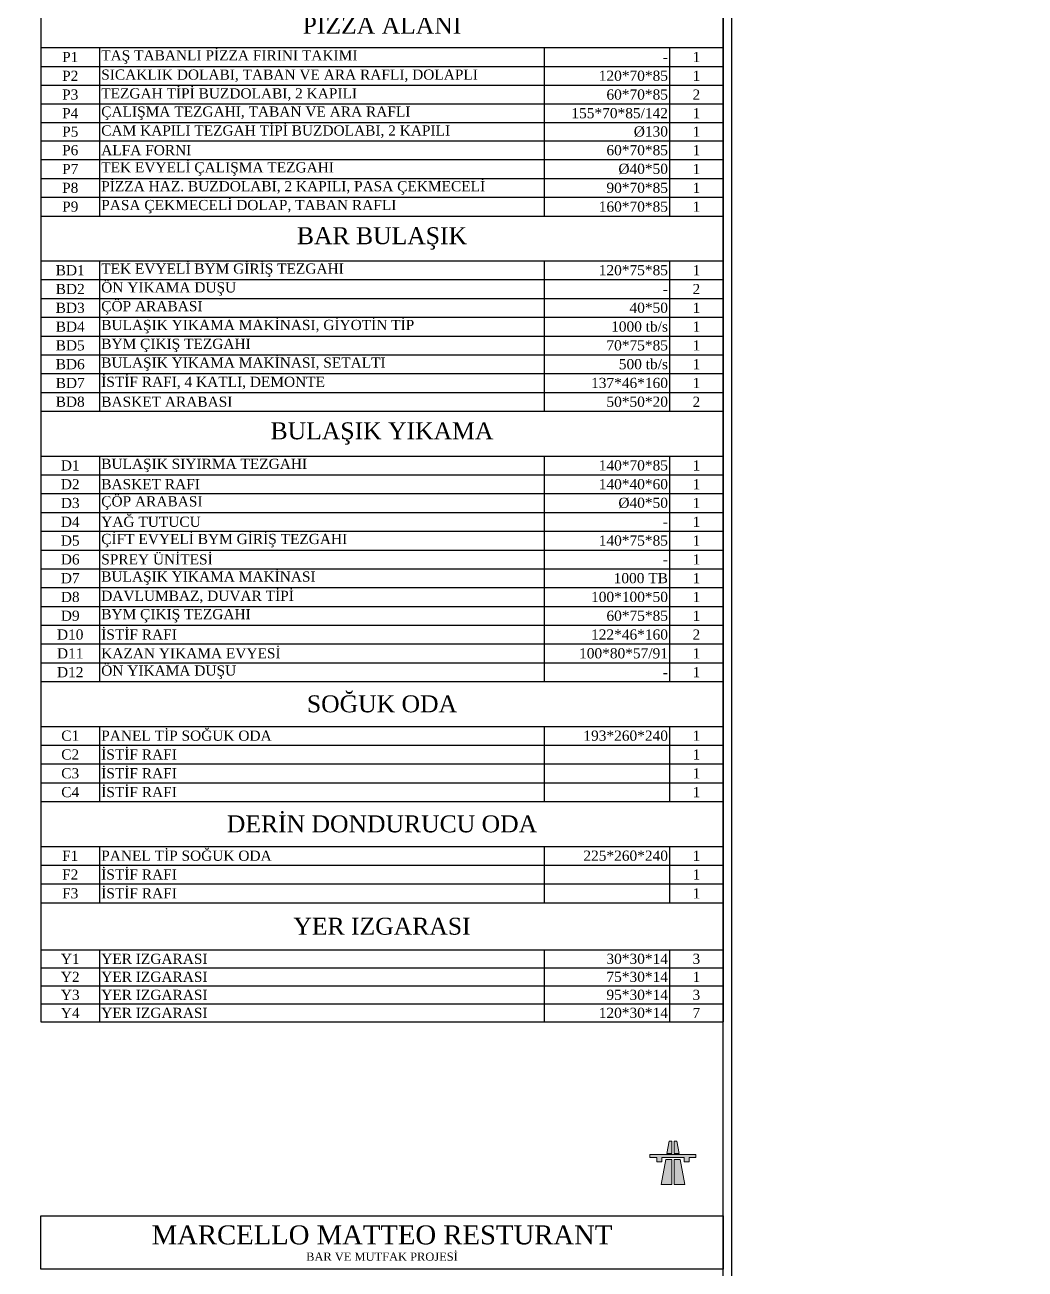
# Model space of a CAD drawing. Header units: centimetres. Extents: x 5488 to 20269, y -31398 to -19684.
# Drawn here: x 9084 to 10254, y -24676 to -23220 of the extents above; entities that cross this region are included whole.
import ezdxf
from ezdxf.enums import TextEntityAlignment as Align

# ---------------------------------------------------------------- set-up
doc = ezdxf.new("R2010")
doc.units = ezdxf.units.CM
doc.layers.add('Sktürk ANTET', color=7, linetype='Continuous')
doc.layers.add('xxx_Auto_Kaplama_Ahşap Tarama', color=16, linetype='Continuous', lineweight=5)
doc.layers.add('xxx_Auto_Yardimci_Lejand', color=7, linetype='Continuous', lineweight=9)
doc.styles.add('CGOMEGA', font='times.ttf', dxfattribs={"height": 15})
doc.styles.add('Halil 1', font='times.ttf', dxfattribs={"height": 12})

# ---------------------------------------------------------------- blocks, each defined once
blk = doc.blocks.new('*T182')
at = {"color": 0, "linetype": 'ByBlock', "lineweight": -2, "transparency": 16777216}
for p, q in [((0, 0), (798.6, 0)), ((0, 0), (0, -2451.2)), ((68.8, 0), (68.8, -47.8)), ((589.3, 0), (589.3, -47.8)), ((736, 0), (736, -47.8)), ((798.6, 0), (798.6, -2451.2)), ((0, -47.8), (798.6, -47.8)), ((0, -104.1), (798.6, -104.1)), ((68.8, -104.1), (68.8, -1258.3)), ((589.3, -104.1), (589.3, -1258.3)), ((736, -104.1), (736, -1258.3)), ((0, -126.1), (798.6, -126.1)), ((0, -149.3), (798.6, -149.3)), ((0, -171.3), (798.6, -171.3)), ((0, -192.9), (798.6, -192.9)), ((0, -214.9), (798.6, -214.9)), ((0, -236), (798.6, -236)), ((0, -258), (798.6, -258)), ((0, -280), (798.6, -280)), ((0, -302), (798.6, -302)), ((0, -323.6), (798.6, -323.6)), ((0, -345.1), (798.6, -345.1)), ((0, -367.1), (798.6, -367.1)), ((0, -388.2), (798.6, -388.2)), ((0, -409.8), (798.6, -409.8)), ((0, -431.4), (798.6, -431.4)), ((0, -452.5), (798.6, -452.5)), ((0, -474.5), (798.6, -474.5)), ((0, -496.1), (798.6, -496.1)), ((0, -517.2), (798.6, -517.2)), ((0, -538.7), (798.6, -538.7)), ((0, -561.1), (798.6, -561.1)), ((0, -582.7), (798.6, -582.7)), ((0, -604.7), (798.6, -604.7)), ((0, -626.3), (798.6, -626.3)), ((0, -648.7), (798.6, -648.7)), ((0, -670.3), (798.6, -670.3)), ((0, -692.3), (798.6, -692.3)), ((0, -713.9), (798.6, -713.9)), ((0, -735.9), (798.6, -735.9)), ((0, -757.9), (798.6, -757.9)), ((0, -779.9), (798.6, -779.9)), ((0, -801.9), (798.6, -801.9)), ((0, -823), (798.6, -823)), ((0, -845), (798.6, -845)), ((0, -868.9), (798.6, -868.9)), ((0, -890.5), (798.6, -890.5)), ((0, -912.5), (798.6, -912.5)), ((0, -934.5), (798.6, -934.5)), ((0, -956.5), (798.6, -956.5)), ((0, -978.5), (798.6, -978.5)), ((0, -1000.5), (798.6, -1000.5)), ((0, -1022.5), (798.6, -1022.5)), ((0, -1044.5), (798.6, -1044.5)), ((0, -1066.5), (798.6, -1066.5)), ((0, -1087.6), (798.6, -1087.6)), ((0, -1109.6), (798.6, -1109.6)), ((0, -1131.2), (798.6, -1131.2)), ((0, -1152.3), (798.6, -1152.3)), ((0, -1173.4), (798.6, -1173.4)), ((0, -1194.5), (798.6, -1194.5)), ((0, -1216.1), (798.6, -1216.1)), ((0, -1237.2), (798.6, -1237.2)), ((0, -1258.3), (798.6, -1258.3)), ((0, -1310.7), (798.6, -1310.7)), ((68.8, -1310.7), (68.8, -1507.9)), ((589.3, -1310.7), (589.3, -1507.9)), ((736, -1310.7), (736, -1507.9)), ((0, -1332.7), (798.6, -1332.7)), ((0, -1354.7), (798.6, -1354.7)), ((0, -1376.7), (798.6, -1376.7)), ((0, -1398.3), (798.6, -1398.3)), ((0, -1419.8), (798.6, -1419.8)), ((0, -1441.8), (798.6, -1441.8)), ((0, -1463.8), (798.6, -1463.8)), ((0, -1485.9), (798.6, -1485.9)), ((0, -1507.9), (798.6, -1507.9)), ((0, -1560.3), (798.6, -1560.3)), ((68.8, -1560.3), (68.8, -1736.3)), ((589.3, -1560.3), (589.3, -1736.3)), ((736, -1560.3), (736, -1736.3)), ((0, -1582.3), (798.6, -1582.3)), ((0, -1604.3), (798.6, -1604.3)), ((0, -1626.3), (798.6, -1626.3)), ((0, -1648.3), (798.6, -1648.3)), ((0, -1670.3), (798.6, -1670.3)), ((0, -1692.3), (798.6, -1692.3)), ((0, -1714.3), (798.6, -1714.3)), ((0, -1736.3), (798.6, -1736.3)), ((0, -1788.8), (798.6, -1788.8)), ((68.8, -1788.8), (68.8, -2052.8)), ((589.3, -1788.8), (589.3, -2052.8)), ((736, -1788.8), (736, -2052.8)), ((0, -1810.8), (798.6, -1810.8)), ((0, -1832.8), (798.6, -1832.8)), ((0, -1854.8), (798.6, -1854.8)), ((0, -1876.8), (798.6, -1876.8)), ((0, -1898.8), (798.6, -1898.8)), ((0, -1920.8), (798.6, -1920.8)), ((0, -1942.8), (798.6, -1942.8)), ((0, -1964.8), (798.6, -1964.8)), ((0, -1986.8), (798.6, -1986.8)), ((0, -2008.8), (798.6, -2008.8)), ((0, -2030.8), (798.6, -2030.8)), ((0, -2052.8), (798.6, -2052.8)), ((0, -2105.2), (798.6, -2105.2)), ((68.8, -2105.2), (68.8, -2193.3)), ((589.3, -2105.2), (589.3, -2193.3)), ((736, -2105.2), (736, -2193.3)), ((0, -2127.2), (798.6, -2127.2)), ((0, -2149.2), (798.6, -2149.2)), ((0, -2171.2), (798.6, -2171.2)), ((0, -2193.3), (798.6, -2193.3)), ((0, -2245.7), (798.6, -2245.7)), ((68.8, -2245.7), (68.8, -2311.7)), ((589.3, -2245.7), (589.3, -2311.7)), ((736, -2245.7), (736, -2311.7)), ((0, -2267.7), (798.6, -2267.7)), ((0, -2289.7), (798.6, -2289.7)), ((0, -2311.7), (798.6, -2311.7)), ((0, -2366.8), (798.6, -2366.8)), ((68.8, -2366.8), (68.8, -2451.2)), ((589.3, -2366.8), (589.3, -2451.2)), ((736, -2366.8), (736, -2451.2)), ((0, -2387.9), (798.6, -2387.9)), ((0, -2409), (798.6, -2409)), ((0, -2430.1), (798.6, -2430.1)), ((0, -2451.2), (798.6, -2451.2))]:
    blk.add_line(p, q, dxfattribs=at)
at = {"color": 0, "transparency": 16777216, "style": 'Halil 1'}
for s, insert, char_height, width, attachment_point in [('ÖLÇÜ', (662.6, -23.9), 11.91, 116.897, 5), ('P.NO', (34.4, -23.9), 11.91, 38.977, 5), ('ÜRÜN ADI', (329, -23.9), 11.91, 490.739, 5), ('AD.', (767.3, -23.9), 11.91, 32.798, 5), ('MUTFAK', (399.3, -75.9), 19.86, 768.77, 5), ('M1', (34.4, -115.1), 11.91, 64.792, 5), ('DİZDEN KUMANDALI EL YIKAMA LAVABOSU - M', (70.7, -115.1), 11.914, 516.554, 4), ('-', (734, -115.1), 11.9, 142.711, 6), ('2', (767.3, -115.1), 11.9, 58.613, 5), ('BUZ MAKİNASI - M', (70.7, -137.7), 11.914, 516.554, 4), ('M2', (34.4, -137.7), 11.91, 64.792, 5), ('-', (734, -137.7), 11.9, 142.711, 6), ('1', (767.3, -137.7), 11.9, 58.613, 5), ('M3', (34.4, -160.3), 11.91, 64.792, 5), ('DEPO TİPİ BUZDOLABI, TEK KAPILI - M ', (70.7, -160.3), 11.914, 516.554, 4), ('70*80*205', (734, -160.3), 11.91, 142.711, 6), ('2', (767.3, -160.3), 11.9, 58.613, 5), ('DEPO TİPİ DERİN DONDURUCU, TEK KAPILI -M ', (70.7, -182.1), 11.914, 516.554, 4), ('M4', (34.4, -182.1), 11.91, 64.792, 5), ('70*80*205', (734, -182.1), 11.91, 142.711, 6), ('1', (767.3, -182.1), 11.9, 58.613, 5), ('M5', (34.4, -203.9), 11.91, 64.792, 5), ('ÇALIŞMA TEZGAHI, TABAN VE ARA RAFLI, DOLAPLI ', (70.7, -203.9), 11.914, 516.554, 4), ('120*70*85', (734, -203.9), 11.91, 142.711, 6), ('1', (767.3, -203.9), 11.9, 58.613, 5), ('M6', (34.4, -225.4), 11.91, 64.792, 5), ('DUVAR DOLABI - M', (70.7, -225.4), 11.914, 516.554, 4), ('120*40*60', (734, -225.4), 11.91, 142.711, 6), ('1', (767.3, -225.4), 11.9, 58.613, 5), ('M7', (34.4, -247), 11.91, 64.792, 5), ('GIDA DİLİMLEME MAKİNASI ', (70.7, -247), 11.914, 516.554, 4), ('%%C300', (734, -247), 11.91, 142.711, 6), ('1', (767.3, -247), 11.9, 58.613, 5), ('BLOK KAPAKLI DERİN DONDURUCU - M ', (70.7, -269), 11.914, 516.554, 4), ('M8', (34.4, -269), 11.91, 64.792, 5), ('100*70*90', (734, -269), 11.91, 142.711, 6), ('1', (767.3, -269), 11.9, 58.613, 5), ('M9', (34.4, -291), 11.91, 64.792, 5), ('BLAST CHILLER - M ', (70.7, -291), 11.914, 516.554, 4), ('76*76*97', (734, -291), 11.91, 142.711, 6), ('1', (767.3, -291), 11.9, 58.613, 5), ('FIRIN TEZGAHI, TEPSİ İSTİFLİ ', (70.7, -312.8), 11.914, 516.554, 4), ('M10', (34.4, -312.8), 11.91, 64.792, 5), ('80*80*85', (734, -312.8), 11.91, 142.711, 6), ('1', (767.3, -312.8), 11.9, 58.613, 5), ('M11', (34.4, -334.4), 11.91, 64.792, 5), ('ELECTROLUX FIRIN, ELK. - M ', (70.7, -334.4), 11.914, 516.554, 4), ('compact seri', (734, -334.4), 11.914, 142.711, 6), ('1', (767.3, -334.4), 11.9, 58.613, 5), ('FIRIN TEZGAHI, TEPSİ İSTİFLİ - M ', (70.7, -356.1), 11.914, 516.554, 4), ('M12', (34.4, -356.1), 11.91, 64.792, 5), ('90*80*85', (734, -356.1), 11.91, 142.711, 6), ('1', (767.3, -356.1), 11.9, 58.613, 5), ('M13', (34.4, -377.7), 11.91, 64.792, 5), ('ZANUSSI FIRIN - M ', (70.7, -377.7), 11.914, 516.554, 4), ('5 tepsili', (734, -377.7), 11.91, 142.711, 6), ('1', (767.3, -377.7), 11.9, 58.613, 5), ('M14', (34.4, -399), 11.91, 64.792, 5), ('FIRIN TEZGAHI - M ', (70.7, -399), 11.914, 516.554, 4), ('90*80*85', (734, -399), 11.91, 142.711, 6), ('1', (767.3, -399), 11.9, 58.613, 5), ('M15', (34.4, -420.6), 11.91, 64.792, 5), ('ELECTROLUX FIRIN, GAZLI - M ', (70.7, -420.6), 11.914, 516.554, 4), ('10 GN 1/1 ', (734, -420.6), 11.91, 142.711, 6), ('1', (767.3, -420.6), 11.9, 58.613, 5), ('M16', (34.4, -442), 11.91, 64.792, 5), ('DAVLUMBAZ - M ', (70.7, -442), 11.914, 516.554, 4), ('1', (767.3, -442), 11.9, 58.613, 5), ('-', (734, -442), 11.9, 142.711, 6), ('M17', (34.4, -463.5), 11.91, 64.792, 5), ('ÇALIŞMA TEZGAHI, DOLAPLI - M ', (70.7, -463.5), 11.914, 516.554, 4), ('90*70*85', (734, -463.5), 11.91, 142.711, 6), ('1', (767.3, -463.5), 11.9, 58.613, 5), ('M18', (34.4, -485.3), 11.91, 64.792, 5), ('FAGOR BUZDOLABI, 3 KAPILI - M ', (70.7, -485.3), 11.914, 516.554, 4), ('200*60*85', (734, -485.3), 11.91, 142.711, 6), ('1', (767.3, -485.3), 11.9, 58.613, 5), ('M19', (34.4, -506.6), 11.91, 64.792, 5), ('DUVAR DOLABI ', (70.7, -506.6), 11.914, 516.554, 4), ('120*40*60', (734, -506.6), 11.91, 142.711, 6), ('2', (767.3, -506.6), 11.9, 58.613, 5), ('M20', (34.4, -528), 11.91, 64.792, 5), ('İSTİF RAFI, 4 KATLI, DEMONTE, DÜZ TABLALI ', (70.7, -528), 11.914, 516.554, 4), ('137*61*183', (734, -528), 11.91, 142.711, 6), ('1', (767.3, -528), 11.9, 58.613, 5), ('M21', (34.4, -549.9), 11.91, 64.792, 5), ('MALZEME DOLABI - M ', (70.7, -549.9), 11.914, 516.554, 4), ('60*60*160', (734, -549.9), 11.91, 142.711, 6), ('1', (767.3, -549.9), 11.9, 58.613, 5), ('M22', (34.4, -571.9), 11.91, 64.792, 5), ('DEPO TİPİ BUZDOLABI, TEK KAPILI - M ', (70.7, -571.9), 11.914, 516.554, 4), ('70*80*205', (734, -571.9), 11.91, 142.711, 6), ('1', (767.3, -571.9), 11.9, 58.613, 5), ('M23', (34.4, -593.7), 11.91, 64.792, 5), ('ÇALIŞMA TEZGAHI, TABAN RAFLI ', (70.7, -593.7), 11.914, 516.554, 4), ('70*70*85', (734, -593.7), 11.91, 142.711, 6), ('1', (767.3, -593.7), 11.9, 58.613, 5), ('M24', (34.4, -615.5), 11.91, 64.792, 5), ('ESMACH MİKSER ', (70.7, -615.5), 11.914, 516.554, 4), ('1', (767.3, -615.5), 11.9, 58.613, 5), ('-', (734, -615.5), 11.9, 142.711, 6), ('M25', (34.4, -637.5), 11.91, 64.792, 5), ('MAKARNA MAKİNASI - M ', (70.7, -637.5), 11.914, 516.554, 4), ('-', (734, -637.5), 11.9, 142.711, 6), ('2', (767.3, -637.5), 11.9, 58.613, 5), ('M26', (34.4, -659.5), 11.91, 64.792, 5), ('MERMER TABLALI ÇALIŞMA TEZGAHI ', (70.7, -659.5), 11.914, 516.554, 4), ('150*80*85', (734, -659.5), 11.91, 142.711, 6), ('1', (767.3, -659.5), 11.9, 58.613, 5), ('M27', (34.4, -681.3), 11.91, 64.792, 5), ('DUVAR RAFI ', (70.7, -681.3), 11.914, 516.554, 4), ('150*30*4', (734, -681.3), 11.91, 142.711, 6), ('1', (767.3, -681.3), 11.9, 58.613, 5), ('M28', (34.4, -703.1), 11.91, 64.792, 5), ('UN ŞEKER ARABASI ', (70.7, -703.1), 11.914, 516.554, 4), ('103 lt.', (734, -703.1), 11.91, 142.711, 6), ('3', (767.3, -703.1), 11.9, 58.613, 5), ('M29', (34.4, -724.9), 11.91, 64.792, 5), ('TEK EVYELİ ÇALIŞMA TEZGAHI - M ', (70.7, -724.9), 11.914, 516.554, 4), ('120*70*85', (734, -724.9), 11.91, 142.711, 6), ('1', (767.3, -724.9), 11.9, 58.613, 5), ('M30', (34.4, -746.9), 11.91, 64.792, 5), ('ÇÖP ARABASI - M ', (70.7, -746.9), 11.914, 516.554, 4), ('%%C40*50', (734, -746.9), 11.91, 142.711, 6), ('2', (767.3, -746.9), 11.9, 58.613, 5), ('M31', (34.4, -768.9), 11.91, 64.792, 5), ('ÇÖP ARABASI ', (70.7, -768.9), 11.914, 516.554, 4), ('%%C40*50', (734, -768.9), 11.91, 142.711, 6), ('2', (767.3, -768.9), 11.9, 58.613, 5), ('M32', (34.4, -790.9), 11.91, 64.792, 5), ('MAKE-UP BUZDOLABI, 3 KAPILI - M ', (70.7, -790.9), 11.914, 516.554, 4), ('186*70*85/109 ', (734, -790.9), 11.914, 142.711, 6), ('1', (767.3, -790.9), 11.9, 58.613, 5), ('M33', (34.4, -812.4), 11.91, 64.792, 5), ('ÇALIŞMA TEZGAHI, TABAN VE ARA RAFLI, DOLAPLI ', (70.7, -812.4), 11.914, 516.554, 4), ('50*70*85', (734, -812.4), 11.91, 142.711, 6), ('1', (767.3, -812.4), 11.9, 58.613, 5), ('M34', (34.4, -834), 11.91, 64.792, 5), ('TEK EVYELİ ÇALIŞMA TEZGAHI - M ', (70.7, -834), 11.914, 516.554, 4), ('70*70*85', (734, -834), 11.91, 142.711, 6), ('3', (767.3, -834), 11.9, 58.613, 5), ('M35', (34.4, -856.9), 11.91, 64.792, 5), ('MAKE-UP BUZDOLABI, 2 KAPILI - M ', (70.7, -856.9), 11.914, 516.554, 4), ('\\A1;140*70*{\\H1x;85/109 }', (734, -856.9), 11.914, 142.711, 6), ('1', (767.3, -856.9), 11.9, 58.613, 5), ('M36', (34.4, -879.7), 11.91, 64.792, 5), ('TEZGAH TİPİ BUZDOLABI, SERVİS RAFLI - M ', (70.7, -879.7), 11.914, 516.554, 4), ('140*70*85/175 ', (734, -879.7), 11.914, 142.711, 6), ('5', (767.3, -879.7), 11.9, 58.613, 5), ('M37', (34.4, -901.5), 11.91, 64.792, 5), ('MAKARNA PİŞİRİCİ - M ', (70.7, -901.5), 11.914, 516.554, 4), ('40*70*85', (734, -901.5), 11.91, 142.711, 6), ('1', (767.3, -901.5), 11.9, 58.613, 5), ('M38', (34.4, -923.5), 11.91, 64.792, 5), ('MAKARNA PİŞİRİCİ ', (70.7, -923.5), 11.914, 516.554, 4), ('40*70*85', (734, -923.5), 11.91, 142.711, 6), ('1', (767.3, -923.5), 11.9, 58.613, 5), ('M39', (34.4, -945.5), 11.91, 64.792, 5), ('CİHAZALTI BUZDOLABI, ÇEKMECELİ ', (70.7, -945.5), 11.914, 516.554, 4), ('120*70*60', (734, -945.5), 11.91, 142.711, 6), ('1', (767.3, -945.5), 11.9, 58.613, 5), ('NÖTR ARA TEZGAH ', (70.7, -967.5), 11.914, 516.554, 4), ('M40', (34.4, -967.5), 11.91, 64.792, 5), ('40*30*30', (734, -967.5), 11.91, 142.711, 6), ('1', (767.3, -967.5), 11.9, 58.613, 5), ('M41', (34.4, -989.5), 11.91, 64.792, 5), ('2 AÇIK ALEVLİ OCAK, GAZLI, SETÜSTÜ', (70.7, -989.5), 11.914, 516.554, 4), ('40*72*25', (734, -989.5), 11.91, 142.711, 6), ('2', (767.3, -989.5), 11.9, 58.613, 5), ('6 AÇIK ALEVLİ OCAK, GAZLI, SETÜSTÜ ', (70.7, -1011.5), 11.914, 516.554, 4), ('M42', (34.4, -1011.5), 11.91, 64.792, 5), ('120*72*25', (734, -1011.5), 11.91, 142.711, 6), ('2', (767.3, -1011.5), 11.9, 58.613, 5), ('M43', (34.4, -1033.5), 11.91, 64.792, 5), ('CİHAZ ALTI ÇALIŞMA TEZGAHI, ÇEKMECELİ, DOLAPLI ', (70.7, -1033.5), 11.914, 516.554, 4), ('120*70*60', (734, -1033.5), 11.91, 142.711, 6), ('2', (767.3, -1033.5), 11.9, 58.613, 5), ('FRİTÖZ, ÇİFT HAZNELİ, ELK., DOLAPLI ', (70.7, -1055.5), 11.914, 516.554, 4), ('M44', (34.4, -1055.5), 11.91, 64.792, 5), ('80*70*85', (734, -1055.5), 11.91, 142.711, 6), ('1', (767.3, -1055.5), 11.9, 58.613, 5), ('M45', (34.4, -1077.1), 11.91, 64.792, 5), ('NÖTR ARA TEZGAH - M ', (70.7, -1077.1), 11.914, 516.554, 4), ('40*70*30', (734, -1077.1), 11.91, 142.711, 6), ('1', (767.3, -1077.1), 11.9, 58.613, 5), ('CİHAZALTI BUZDOLABI, ÇEKMECELİ ', (70.7, -1098.6), 11.914, 516.554, 4), ('M46', (34.4, -1098.6), 11.91, 64.792, 5), ('120*70*60', (734, -1098.6), 11.91, 142.711, 6), ('1', (767.3, -1098.6), 11.9, 58.613, 5), ('M47', (34.4, -1120.4), 11.91, 64.792, 5), ('DAVLUMBAZ, ADA TİP, FİLTRELİ - M ', (70.7, -1120.4), 11.914, 516.554, 4), ('180*296*50', (734, -1120.4), 11.91, 142.711, 6), ('1', (767.3, -1120.4), 11.9, 58.613, 5), ('M48', (34.4, -1141.7), 11.91, 64.792, 5), ('TAVA RAFI - M ', (70.7, -1141.7), 11.914, 516.554, 4), ('296 cm', (734, -1141.7), 11.91, 142.711, 6), ('1', (767.3, -1141.7), 11.9, 58.613, 5), ('M49', (34.4, -1162.8), 11.91, 64.792, 5), ('ÇALIŞMA TEZGAHI, TABAN VE ARA RAFLI - M ', (70.7, -1162.8), 11.914, 516.554, 4), ('150*50*85', (734, -1162.8), 11.91, 142.711, 6), ('1', (767.3, -1162.8), 11.9, 58.613, 5), ('M50', (34.4, -1183.9), 11.91, 64.792, 5), ('ÇALIŞMA TEZGAHI, DOLAPLI - M ', (70.7, -1183.9), 11.914, 516.554, 4), ('110*70*85', (734, -1183.9), 11.91, 142.711, 6), ('2', (767.3, -1183.9), 11.9, 58.613, 5), ('M51', (34.4, -1205.3), 11.91, 64.792, 5), ('SERVİS RAFI, TEK KATLI ', (70.7, -1205.3), 11.914, 516.554, 4), ('110*30*60', (734, -1205.3), 11.91, 142.711, 6), ('2', (767.3, -1205.3), 11.9, 58.613, 5), ('M52', (34.4, -1226.6), 11.91, 64.792, 5), ('SICAKLIK DOLABI - M ', (70.7, -1226.6), 11.914, 516.554, 4), ('140*70*85', (734, -1226.6), 11.91, 142.711, 6), ('2', (767.3, -1226.6), 11.9, 58.613, 5), ('M53', (34.4, -1247.7), 11.91, 64.792, 5), ('ISITICI LAMBA', (70.7, -1247.7), 11.914, 516.554, 4), ('-', (734, -1247.7), 11.9, 142.711, 6), ('6', (767.3, -1247.7), 11.9, 58.613, 5), ('PİZZA ALANI ', (399.3, -1284.5), 19.857, 794.584, 5), ('TAŞ TABANLI PİZZA FIRINI TAKIMI ', (70.7, -1321.7), 11.914, 516.554, 4), ('P1', (34.4, -1321.7), 11.91, 64.792, 5), ('-', (734, -1321.7), 11.9, 142.711, 6), ('1', (767.3, -1321.7), 11.9, 58.613, 5), ('P2', (34.4, -1343.7), 11.91, 64.792, 5), ('SICAKLIK DOLABI, TABAN VE ARA RAFLI, DOLAPLI', (70.7, -1343.7), 11.914, 516.554, 4), ('120*70*85', (734, -1343.7), 11.91, 142.711, 6), ('1', (767.3, -1343.7), 11.9, 58.613, 5), ('P3', (34.4, -1365.7), 11.91, 64.792, 5), ('TEZGAH TİPİ BUZDOLABI, 2 KAPILI', (70.7, -1365.7), 11.914, 516.554, 4), ('60*70*85', (734, -1365.7), 11.91, 142.711, 6), ('2', (767.3, -1365.7), 11.9, 58.613, 5), ('P4', (34.4, -1387.5), 11.91, 64.792, 5), ('ÇALIŞMA TEZGAHI, TABAN VE ARA RAFLI', (70.7, -1387.5), 11.914, 516.554, 4), ('155*70*85/142 ', (734, -1387.5), 11.914, 142.711, 6), ('1', (767.3, -1387.5), 11.9, 58.613, 5), ('P5', (34.4, -1409.1), 11.91, 64.792, 5), ('CAM KAPILI TEZGAH TİPİ BUZDOLABI, 2 KAPILI', (70.7, -1409.1), 11.914, 516.554, 4), ('%%C130', (734, -1409.1), 11.91, 142.711, 6), ('1', (767.3, -1409.1), 11.9, 58.613, 5), ('P6', (34.4, -1430.8), 11.91, 64.792, 5), ('ALFA FORNI', (70.7, -1430.8), 11.91, 516.554, 4), ('60*70*85', (734, -1430.8), 11.91, 142.711, 6), ('1', (767.3, -1430.8), 11.9, 58.613, 5), ('TEK EVYELİ ÇALIŞMA TEZGAHI', (70.7, -1452.8), 11.914, 516.554, 4), ('P7', (34.4, -1452.8), 11.91, 64.792, 5), ('%%C40*50', (734, -1452.8), 11.91, 142.711, 6), ('1', (767.3, -1452.8), 11.9, 58.613, 5), ('P8', (34.4, -1474.9), 11.91, 64.792, 5), ('PİZZA HAZ. BUZDOLABI, 2 KAPILI, PASA ÇEKMECELİ ', (70.7, -1474.9), 11.914, 516.554, 4), ('90*70*85', (734, -1474.9), 11.91, 142.711, 6), ('1', (767.3, -1474.9), 11.9, 58.613, 5), ('P9', (34.4, -1496.9), 11.91, 64.792, 5), ('PASA ÇEKMECELİ DOLAP, TABAN RAFLI ', (70.7, -1496.9), 11.914, 516.554, 4), ('160*70*85', (734, -1496.9), 11.91, 142.711, 6), ('1', (767.3, -1496.9), 11.9, 58.613, 5), ('BAR BULAŞIK', (399.3, -1534.1), 19.857, 794.584, 5), ('BD1', (34.4, -1571.3), 11.91, 64.792, 5), ('TEK EVYELİ BYM GİRİŞ TEZGAHI ', (70.7, -1571.3), 11.914, 516.554, 4), ('120*75*85', (734, -1571.3), 11.91, 142.711, 6), ('1', (767.3, -1571.3), 11.9, 58.613, 5), ('BD2', (34.4, -1593.3), 11.91, 64.792, 5), ('ÖN YIKAMA DUŞU', (70.7, -1593.3), 11.914, 516.554, 4), ('2', (767.3, -1593.3), 11.9, 58.613, 5), ('-', (734, -1593.3), 11.9, 142.711, 6), ('BD3', (34.4, -1615.3), 11.91, 64.792, 5), ('ÇÖP ARABASI', (70.7, -1615.3), 11.914, 516.554, 4), ('40*50', (734, -1615.3), 11.91, 142.711, 6), ('1', (767.3, -1615.3), 11.9, 58.613, 5), ('BULAŞIK YIKAMA MAKİNASI, GİYOTİN TİP ', (70.7, -1637.3), 11.914, 516.554, 4), ('1000 tb/s', (734, -1637.3), 11.91, 142.711, 6), ('BD4', (34.4, -1637.3), 11.91, 64.792, 5), ('1', (767.3, -1637.3), 11.9, 58.613, 5), ('BD5', (34.4, -1659.3), 11.91, 64.792, 5), ('BYM ÇIKIŞ TEZGAHI', (70.7, -1659.3), 11.914, 516.554, 4), ('70*75*85', (734, -1659.3), 11.91, 142.711, 6), ('1', (767.3, -1659.3), 11.9, 58.613, 5), ('BULAŞIK YIKAMA MAKİNASI, SETALTI ', (70.7, -1681.3), 11.914, 516.554, 4), ('500 tb/s', (734, -1681.3), 11.91, 142.711, 6), ('BD6', (34.4, -1681.3), 11.91, 64.792, 5), ('1', (767.3, -1681.3), 11.9, 58.613, 5), ('BD7', (34.4, -1703.3), 11.91, 64.792, 5), ('İSTİF RAFI, 4 KATLI, DEMONTE', (70.7, -1703.3), 11.914, 516.554, 4), ('137*46*160', (734, -1703.3), 11.91, 142.711, 6), ('1', (767.3, -1703.3), 11.9, 58.613, 5), ('BD8', (34.4, -1725.3), 11.91, 64.792, 5), ('BASKET ARABASI', (70.7, -1725.3), 11.914, 516.554, 4), ('50*50*20', (734, -1725.3), 11.91, 142.711, 6), ('2', (767.3, -1725.3), 11.9, 58.613, 5), ('BULAŞIK YIKAMA', (399.3, -1762.5), 19.857, 794.584, 5), ('D1', (34.4, -1799.8), 11.91, 64.792, 5), ('BULAŞIK SIYIRMA TEZGAHI ', (70.7, -1799.8), 11.914, 516.554, 4), ('140*70*85', (734, -1799.8), 11.91, 142.711, 6), ('1', (767.3, -1799.8), 11.9, 58.613, 5), ('D2', (34.4, -1821.8), 11.91, 64.792, 5), ('BASKET RAFI ', (70.7, -1821.8), 11.914, 516.554, 4), ('140*40*60', (734, -1821.8), 11.91, 142.711, 6), ('1', (767.3, -1821.8), 11.9, 58.613, 5), ('ÇÖP ARABASI ', (70.7, -1843.8), 11.914, 516.554, 4), ('D3', (34.4, -1843.8), 11.91, 64.792, 5), ('%%C40*50', (734, -1843.8), 11.91, 142.711, 6), ('1', (767.3, -1843.8), 11.9, 58.613, 5), ('D4', (34.4, -1865.8), 11.91, 64.792, 5), ('YAĞ TUTUCU ', (70.7, -1865.8), 11.914, 516.554, 4), ('1', (767.3, -1865.8), 11.9, 58.613, 5), ('ÇİFT EVYELİ BYM GİRİŞ TEZGAHI ', (70.7, -1887.8), 11.914, 516.554, 4), ('-', (734, -1865.8), 11.9, 142.711, 6), ('D5', (34.4, -1887.8), 11.91, 64.792, 5), ('140*75*85', (734, -1887.8), 11.91, 142.711, 6), ('1', (767.3, -1887.8), 11.9, 58.613, 5), ('D6', (34.4, -1909.8), 11.91, 64.792, 5), ('SPREY ÜNİTESİ ', (70.7, -1909.8), 11.914, 516.554, 4), ('1', (767.3, -1909.8), 11.9, 58.613, 5), ('BULAŞIK YIKAMA MAKİNASI ', (70.7, -1931.8), 11.914, 516.554, 4), ('-', (734, -1909.8), 11.9, 142.711, 6), ('D7', (34.4, -1931.8), 11.91, 64.792, 5), ('1000 TB', (734, -1931.8), 11.91, 142.711, 6), ('1', (767.3, -1931.8), 11.9, 58.613, 5), ('D8', (34.4, -1953.8), 11.91, 64.792, 5), ('DAVLUMBAZ, DUVAR TİPİ ', (70.7, -1953.8), 11.914, 516.554, 4), ('100*100*50', (734, -1953.8), 11.91, 142.711, 6), ('1', (767.3, -1953.8), 11.9, 58.613, 5), ('D9', (34.4, -1975.8), 11.91, 64.792, 5), ('BYM ÇIKIŞ TEZGAHI ', (70.7, -1975.8), 11.914, 516.554, 4), ('60*75*85', (734, -1975.8), 11.91, 142.711, 6), ('1', (767.3, -1975.8), 11.9, 58.613, 5), ('D10', (34.4, -1997.8), 11.91, 64.792, 5), ('İSTİF RAFI', (70.7, -1997.8), 11.91, 516.554, 4), ('122*46*160', (734, -1997.8), 11.91, 142.711, 6), ('2', (767.3, -1997.8), 11.9, 58.613, 5), ('D11', (34.4, -2019.8), 11.91, 64.792, 5), ('KAZAN YIKAMA EVYESİ', (70.7, -2019.8), 11.914, 516.554, 4), ('100*80*57/91 ', (734, -2019.8), 11.914, 142.711, 6), ('1', (767.3, -2019.8), 11.9, 58.613, 5), ('D12', (34.4, -2041.8), 11.91, 64.792, 5), ('ÖN YIKAMA DUŞU', (70.7, -2041.8), 11.914, 516.554, 4), ('1', (767.3, -2041.8), 11.9, 58.613, 5), ('-', (734, -2041.8), 11.9, 142.711, 6), ('SOĞUK ODA ', (399.3, -2079), 19.86, 794.584, 5), ('C1', (34.4, -2116.2), 11.91, 64.792, 5), ('PANEL TİP SOĞUK ODA ', (70.7, -2116.2), 11.914, 516.554, 4), ('193*260*240', (734, -2116.2), 11.914, 142.711, 6), ('1', (767.3, -2116.2), 11.9, 58.613, 5), ('C2', (34.4, -2138.2), 11.91, 64.792, 5), ('İSTİF RAFI ', (70.7, -2138.2), 11.914, 516.554, 4), ('1', (767.3, -2138.2), 11.9, 58.613, 5), ('C3', (34.4, -2160.2), 11.91, 64.792, 5), ('İSTİF RAFI ', (70.7, -2160.2), 11.914, 516.554, 4), ('1', (767.3, -2160.2), 11.9, 58.613, 5), ('C4', (34.4, -2182.2), 11.91, 64.792, 5), ('İSTİF RAFI ', (70.7, -2182.2), 11.914, 516.554, 4), ('1', (767.3, -2182.2), 11.9, 58.613, 5), ('DERİN DONDURUCU ODA ', (399.3, -2219.5), 19.857, 794.584, 5), ('F1', (34.4, -2256.7), 11.91, 64.792, 5), ('PANEL TİP SOĞUK ODA ', (70.7, -2256.7), 11.914, 516.554, 4), ('225*260*240', (734, -2256.7), 11.914, 142.711, 6), ('1', (767.3, -2256.7), 11.9, 58.613, 5), ('İSTİF RAFI ', (70.7, -2278.7), 11.914, 516.554, 4), ('F2', (34.4, -2278.7), 11.91, 64.792, 5), ('1', (767.3, -2278.7), 11.9, 58.613, 5), ('F3', (34.4, -2300.7), 11.91, 64.792, 5), ('İSTİF RAFI', (70.7, -2300.7), 11.91, 516.554, 4), ('1', (767.3, -2300.7), 11.9, 58.613, 5), ('YER IZGARASI', (399.3, -2339.3), 19.857, 794.584, 5), ('Y1', (34.4, -2377.4), 11.91, 64.792, 5), ('YER IZGARASI', (70.7, -2377.4), 11.914, 516.554, 4), ('30*30*14', (734, -2377.4), 11.91, 142.711, 6), ('3', (767.3, -2377.4), 11.9, 58.613, 5), ('Y2', (34.4, -2398.5), 11.91, 64.792, 5), ('YER IZGARASI', (70.7, -2398.5), 11.914, 516.554, 4), ('75*30*14', (734, -2398.5), 11.91, 142.711, 6), ('1', (767.3, -2398.5), 11.9, 58.613, 5), ('Y3', (34.4, -2419.6), 11.91, 64.792, 5), ('YER IZGARASI', (70.7, -2419.6), 11.914, 516.554, 4), ('95*30*14', (734, -2419.6), 11.91, 142.711, 6), ('3', (767.3, -2419.6), 11.9, 58.613, 5), ('Y4', (34.4, -2440.7), 11.91, 64.792, 5), ('YER IZGARASI', (70.7, -2440.7), 11.914, 516.554, 4), ('120*30*14', (734, -2440.7), 11.91, 142.711, 6), ('7', (767.3, -2440.7), 11.9, 58.613, 5)]:
    blk.add_mtext(s, dxfattribs=dict(at, insert=insert, char_height=char_height, width=width, attachment_point=attachment_point))
blk = doc.blocks.new('A$C61ed975a')
at = {"layer": 'xxx_Auto_Yardimci_Lejand'}
h = blk.add_hatch(color=172, dxfattribs=at)
h.paths.add_polyline_path([(25.5, 50.7), (22.3, 50.7), (19.6, 36.1), (25.5, 36.1)])
h.paths.add_polyline_path([(31.4, 50.7), (28.2, 50.7), (28.2, 36.1), (34, 36.1)])
h.paths.add_polyline_path([(0, 34.9), (0, 31.4), (7.9, 31.4), (7.9, 26.5), (13.7, 26.5), (13.7, 31.4), (39.9, 31.4), (39.9, 26.5), (45.7, 26.5), (45.7, 31.4), (53.6, 31.4), (53.6, 34.9)])
h.paths.add_polyline_path([(28.2, 0), (40.6, 0), (35.3, 29.3), (28.2, 29.3)])
h.paths.add_polyline_path([(25.5, 29.3), (18.4, 29.3), (13, 0), (25.5, 0)])
at = {"layer": 'xxx_Auto_Yardimci_Lejand', "color": 172}
for p, q in [((22.3, 50.7), (19.6, 36.1)), ((22.3, 50.7), (25.5, 50.7)), ((25.5, 50.7), (25.5, 36.1)), ((28.2, 50.7), (31.4, 50.7)), ((28.2, 50.7), (28.2, 36.1)), ((31.4, 50.7), (34, 36.1)), ((0, 34.9), (0, 31.4)), ((0, 34.9), (53.6, 34.9)), ((0, 31.4), (7.9, 31.4)), ((7.9, 31.4), (7.9, 26.5)), ((18.4, 29.3), (13, 0)), ((13.7, 31.4), (39.9, 31.4)), ((13.7, 31.4), (13.7, 26.5)), ((18.4, 29.3), (25.5, 29.3)), ((19.6, 36.1), (25.5, 36.1)), ((25.5, 29.3), (25.5, 0)), ((34, 36.1), (28.2, 36.1)), ((28.2, 29.3), (28.2, 0)), ((35.3, 29.3), (28.2, 29.3)), ((35.3, 29.3), (40.6, 0)), ((39.9, 31.4), (39.9, 26.5)), ((45.7, 31.4), (45.7, 26.5)), ((45.7, 31.4), (53.6, 31.4)), ((53.6, 31.4), (45.7, 31.4)), ((53.6, 34.9), (53.6, 31.4)), ((53.6, 34.9), (53.6, 31.4)), ((7.9, 26.5), (13.7, 26.5)), ((45.7, 26.5), (39.9, 26.5)), ((13, 0), (25.5, 0)), ((40.6, 0), (28.2, 0))]:
    blk.add_line(p, q, dxfattribs=at)

msp = doc.modelspace()

# ---------------------------------------------------------------- hatches: boundary and pattern name
at = {"layer": 'xxx_Auto_Kaplama_Ahşap Tarama'}
h = msp.add_hatch(dxfattribs=at)
h.set_pattern_fill('AR-CONC', color=256, scale=0.5)
h.set_pattern_definition([(50, (809.53, -3617.59), (91.09233, -7.96954), [9.525, -104.775]), (355, (809.53, -3617.59), (-17.6217, 95.52842), [7.62, -83.8203]), (100.45144, (817.12, -3618.255), (73.47062, 87.55888), [8.095, -89.04512]), (46.1842, (809.53, -3592.19), (135.5395, -21.02116), [14.2875, -157.1625]), (96.63556, (820.83, -3593.94), (118.70207, 123.71306), [12.1425, -133.5678]), (351.18415, (809.53, -3592.19), (118.70207, 123.71306), [11.43, -125.72987]), (21, (822.23, -3598.54), (75.8072, -51.1326), [9.525, -104.775]), (326, (822.23, -3598.54), (30.901, 92.09398), [7.62, -83.82]), (71.45144, (828.55, -3602.8), (106.7082, 40.96138), [8.095, -89.04497]), (37.5, (809.53, -3617.59), (1.5443, 42.27752), [0, -82.804, 0, -85.09, 0, -84.1375]), (7.5, (809.53, -3617.59), (33.40983, 50.09029), [0, -48.514, 0, -80.899, 0, -32.0675]), (327.5, (781.21, -3617.59), (67.795298, -2.864372), [0, -31.75, 0, -99.06, 0, -131.445]), (317.5, (768.51, -3617.59), (74.06459, 12.71325), [0, -41.275, 0, -65.786, 0, -93.345])])
edge = h.paths.add_edge_path()
edge.add_line((9312.9, -27555.3), (9330.6, -27555.3))
edge.add_arc((9330.6, -27548.3), 7, 270, 349.5592)
edge.add_arc((-12655703.9, 2009176.6), 12827763.9, 350.86420931, 350.86446912)
edge.add_line((9346.7, -27492.2), (9332.4, -27492.2))
edge.add_line((9332.4, -27492.2), (9332.4, -27061.1))
edge.add_line((9332.4, -27061.1), (9346.7, -27061.1))
edge.add_arc((-12660642.4, -2064524), 12832765.9, 9.13553092, 9.13579064)
edge.add_arc((9330.6, -27004.9), 7, 10.4408, 90)
edge.add_line((9330.6, -26997.9), (9312.9, -26997.9))
edge.add_arc((9312.9, -27004.9), 7, 90, 170.4864)
edge.add_arc((10864.5, -27276.6), 1582.1, 170.0694, 189.9306)
edge.add_arc((9312.9, -27548.3), 7, 189.5136, 270)

# ---------------------------------------------------------------- linework, layer by layer
for points in [[(5795.9, -24865.5), (9910.9, -24865.5), (9910.9, -21925.5), (5795.9, -21925.5)], [(5805.9, -24855.5), (9900.9, -24855.5), (9900.9, -21935.5), (5805.9, -21935.5)]]:
    msp.add_lwpolyline(points, close=True)
at = {"layer": 'Sktürk ANTET'}
msp.add_lwpolyline([(9102.3, -24613.8), (9900.9, -24613.8), (9900.9, -24676.1), (9102.3, -24676.1)], close=True, dxfattribs=at)

# ---------------------------------------------------------------- block references
for name, p in [('*T182', (9102.3, -21935.5)), ('A$C61ed975a', (9815.3, -24576.9))]:
    msp.add_blockref(name, p)

# ---------------------------------------------------------------- texts
at = {"layer": 'Sktürk ANTET', "style": 'CGOMEGA'}
for s, height, p in [('MARCELLO MATTEO RESTURANT', 22.236, (9501.6, -24647.1)), ('BAR VE MUTFAK PROJESİ', 9.636, (9501.6, -24666.3))]:
    msp.add_text(s, height=height, dxfattribs=at).set_placement(p, align=Align.CENTER)

doc.saveas('drawing.dxf')
